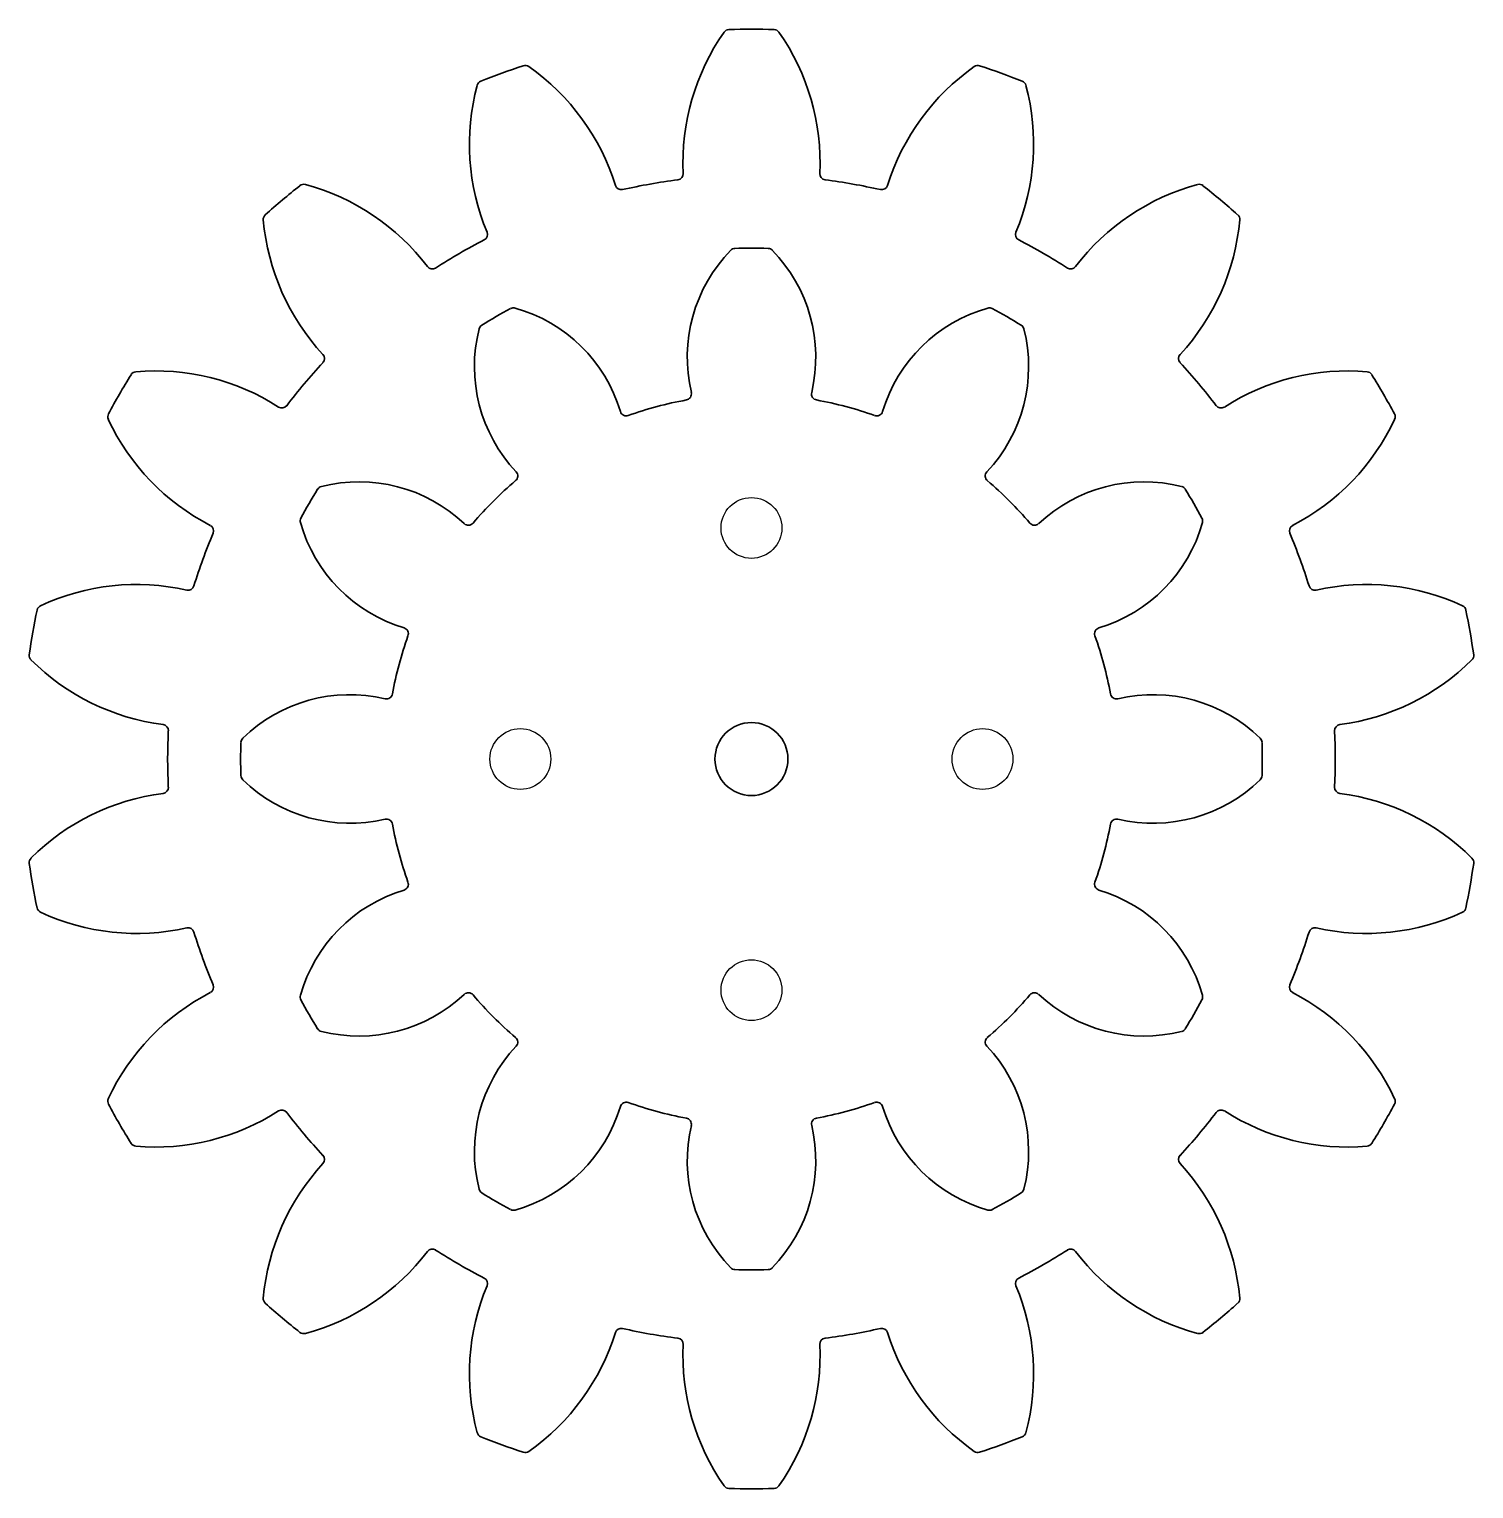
# Model space of a CAD drawing. Header units: millimetres. Extents: x 2606 to 2724, y 2042 to 2162.
import ezdxf

# ---------------------------------------------------------------- set-up
doc = ezdxf.new("R2010")
doc.units = ezdxf.units.MM

msp = doc.modelspace()

# ---------------------------------------------------------------- linework, layer by layer
for centre in [(2664.92, 2120.93), (2645.92, 2101.93), (2683.92, 2101.93), (2664.92, 2082.93)]:
    msp.add_circle(centre, 2.5)
at = {"color": 7, "lineweight": 35}
msp.add_circle((2664.92, 2101.93), 3, dxfattribs=at)
for centre, radius, start, end in [((2678.06, 2150.95), 18.77, 145.0832, 182.6811), ((2663.08, 2161.4), 0.5, 91.7789, 145.0832), ((2664.92, 2101.93), 60, 88.2211, 91.7789), ((2666.77, 2161.4), 0.5, 34.9168, 88.2211), ((2651.79, 2150.95), 18.77, 357.3189, 34.9168), ((2664.92, 2101.93), 60, 108.2211, 111.7789), ((2646.32, 2158.45), 0.5, 54.9168, 108.2211), ((2635.82, 2143.5), 18.77, 17.3189, 54.9168), ((2694.03, 2143.5), 18.77, 125.0832, 162.6811), ((2683.53, 2158.45), 0.5, 71.7789, 125.0832), ((2664.92, 2101.93), 60, 68.2211, 71.7789), ((2642.85, 2157.19), 0.5, 111.7789, 165.0832), ((2687, 2157.19), 0.5, 14.9168, 68.2211), ((2660.5, 2152.48), 18.77, 165.0832, 202.6811), ((2669.35, 2152.48), 18.77, 337.3189, 14.9168), ((2664.92, 2101.93), 48, 97.2428, 102.7572), ((2658.81, 2150.05), 0.5, 277.2428, 2.6811), ((2671.04, 2150.05), 0.5, 177.3189, 262.7572), ((2664.92, 2101.93), 48, 77.2428, 82.7572), ((2664.92, 2101.93), 60, 128.2211, 131.7789), ((2628.11, 2148.68), 0.5, 74.9168, 128.2211), ((2623.36, 2131.04), 18.77, 37.3189, 74.9168), ((2654.21, 2149.24), 0.5, 197.3189, 282.7572), ((2675.63, 2149.24), 0.5, 257.2428, 342.6811), ((2706.49, 2131.04), 18.77, 105.0832, 142.6811), ((2701.74, 2148.68), 0.5, 51.7789, 105.0832), ((2664.92, 2101.93), 60, 48.2211, 51.7789), ((2625.28, 2146.3), 0.5, 131.7789, 185.0832), ((2643.48, 2147.92), 18.77, 185.0832, 222.6811), ((2686.37, 2147.92), 18.77, 317.3189, 354.9168), ((2704.57, 2146.3), 0.5, 354.9168, 48.2211), ((2664.92, 2101.93), 48, 117.2428, 122.7572), ((2642.72, 2145.05), 0.5, 297.2428, 22.6811), ((2687.13, 2145.05), 0.5, 157.3189, 242.7572), ((2664.92, 2101.93), 48, 57.2428, 62.7572), ((2672.25, 2134.96), 12.61, 135.7589, 193.2973), ((2663.57, 2143.41), 0.5, 91.8721, 135.7589), ((2664.92, 2101.93), 42, 88.1279, 91.8721), ((2666.28, 2143.41), 0.5, 44.2411, 88.1279), ((2657.6, 2134.96), 12.61, 346.7027, 44.2411), ((2638.68, 2142.72), 0.5, 217.3189, 302.7572), ((2691.17, 2142.72), 0.5, 237.2428, 322.6811), ((2664.92, 2101.93), 42, 118.1279, 121.8721), ((2645.36, 2138.53), 0.5, 74.2411, 118.1279), ((2642.07, 2126.87), 12.61, 16.7027, 74.2411), ((2687.78, 2126.87), 12.61, 105.7589, 163.2973), ((2684.49, 2138.53), 0.5, 61.8721, 105.7589), ((2664.92, 2101.93), 42, 58.1279, 61.8721), ((2654.75, 2134.2), 12.61, 165.7589, 223.2973), ((2643.01, 2137.18), 0.5, 121.8721, 165.7589), ((2675.1, 2134.2), 12.61, 316.7027, 14.2411), ((2686.84, 2137.18), 0.5, 14.2411, 58.1279), ((2629.31, 2134.86), 0.5, 317.2428, 42.6811), ((2700.53, 2134.86), 0.5, 137.3189, 222.7572), ((2614.34, 2133.27), 0.5, 94.9168, 148.2211), ((2615.91, 2115.07), 18.77, 57.3189, 94.9168), ((2664.92, 2101.93), 48, 137.2428, 142.7572), ((2664.92, 2101.93), 48, 37.2428, 42.7572), ((2713.94, 2115.07), 18.77, 85.0832, 122.6811), ((2715.5, 2133.27), 0.5, 31.7789, 85.0832), ((2664.92, 2101.93), 60, 148.2211, 151.7789), ((2664.92, 2101.93), 60, 28.2211, 31.7789), ((2664.92, 2101.93), 30, 100.2729, 109.7272), ((2659.48, 2131.94), 0.5, 280.2728, 13.2973), ((2670.36, 2131.94), 0.5, 166.7027, 259.7271), ((2664.92, 2101.93), 30, 70.2729, 79.7272), ((2612.5, 2130.07), 0.5, 151.7789, 205.0832), ((2626.31, 2131.29), 0.5, 237.3189, 322.7572), ((2654.63, 2130.64), 0.5, 196.7027, 289.7271), ((2675.22, 2130.64), 0.5, 250.2728, 343.2973), ((2703.53, 2131.29), 0.5, 217.2428, 302.6811), ((2717.35, 2130.07), 0.5, 334.9168, 28.2211), ((2629.04, 2137.81), 18.77, 205.0832, 242.6811), ((2700.8, 2137.81), 18.77, 297.3189, 334.9168), ((2645.21, 2125.2), 0.5, 310.2728, 43.2973), ((2684.64, 2125.2), 0.5, 136.7027, 229.7271), ((2664.92, 2101.93), 42, 148.1279, 151.8721), ((2629.68, 2123.85), 0.5, 104.2411, 148.1279), ((2632.66, 2112.11), 12.61, 46.7027, 104.2411), ((2664.92, 2101.93), 30, 130.2729, 139.7271), ((2664.92, 2101.93), 30, 40.2728, 49.7272), ((2697.19, 2112.11), 12.61, 75.7589, 133.2973), ((2700.17, 2123.85), 0.5, 31.8721, 75.7589), ((2664.92, 2101.93), 42, 28.1279, 31.8721), ((2628.32, 2121.5), 0.5, 151.8721, 195.7589), ((2701.52, 2121.5), 0.5, 344.2411, 28.1279), ((2664.92, 2101.93), 48, 157.2428, 162.7572), ((2620.2, 2120.69), 0.5, 337.2428, 62.6811), ((2639.98, 2124.79), 12.61, 195.7589, 253.2973), ((2641.65, 2121.65), 0.5, 226.7027, 319.7272), ((2688.19, 2121.65), 0.5, 220.2729, 313.2973), ((2689.87, 2124.79), 12.61, 286.7027, 344.2411), ((2709.65, 2120.69), 0.5, 117.3189, 202.7572), ((2664.92, 2101.93), 48, 17.2428, 22.7572), ((2614.37, 2097.51), 18.77, 77.3189, 114.9168), ((2618.6, 2116.31), 0.5, 257.3189, 342.7572), ((2711.24, 2116.31), 0.5, 197.2428, 282.6811), ((2715.47, 2097.51), 18.77, 65.0832, 102.6811), ((2606.68, 2114.08), 0.5, 114.9168, 168.2211), ((2723.17, 2114.08), 0.5, 11.7789, 65.0832), ((2664.92, 2101.93), 60, 168.2211, 171.7789), ((2664.92, 2101.93), 60, 8.2211, 11.7789), ((2664.92, 2101.93), 30, 160.2728, 169.7272), ((2636.21, 2112.23), 0.5, 340.2729, 73.2973), ((2693.63, 2112.23), 0.5, 106.7027, 199.7272), ((2664.92, 2101.93), 30, 10.2729, 19.7271), ((2606.04, 2110.44), 0.5, 171.7789, 225.0832), ((2618.93, 2123.38), 18.77, 225.0832, 262.6811), ((2710.91, 2123.38), 18.77, 277.3189, 314.9168), ((2723.81, 2110.44), 0.5, 314.9168, 8.2211), ((2631.9, 2094.61), 12.61, 76.7027, 134.2411), ((2634.91, 2107.37), 0.5, 256.7027, 349.7271), ((2694.93, 2107.37), 0.5, 190.2728, 283.2973), ((2697.95, 2094.61), 12.61, 45.7589, 103.2973), ((2616.48, 2104.27), 0.5, 357.2428, 82.6811), ((2664.92, 2101.93), 48, 177.2428, 182.7572), ((2623.45, 2103.29), 0.5, 134.2411, 178.1279), ((2706.4, 2103.29), 0.5, 1.8721, 45.7589), ((2713.37, 2104.27), 0.5, 97.3189, 182.7572), ((2664.92, 2101.93), 48, 357.2428, 2.7572), ((2664.92, 2101.93), 42, 178.1279, 181.8721), ((2664.92, 2101.93), 42, 358.1279, 1.8721), ((2623.45, 2100.58), 0.5, 181.8721, 225.7589), ((2631.9, 2109.26), 12.61, 225.7589, 283.2973), ((2697.95, 2109.26), 12.61, 256.7027, 314.2411), ((2706.4, 2100.58), 0.5, 314.2411, 358.1279), ((2618.93, 2080.49), 18.77, 97.3189, 134.9168), ((2616.48, 2099.6), 0.5, 277.3189, 2.7572), ((2713.37, 2099.6), 0.5, 177.2428, 262.6811), ((2710.91, 2080.49), 18.77, 45.0832, 82.6811), ((2634.91, 2096.49), 0.5, 10.2729, 103.2973), ((2664.92, 2101.93), 30, 190.2728, 199.7272), ((2664.92, 2101.93), 30, 340.2729, 349.7271), ((2694.93, 2096.49), 0.5, 76.7027, 169.7272), ((2606.04, 2093.42), 0.5, 134.9168, 188.2211), ((2664.92, 2101.93), 60, 188.2211, 191.7789), ((2664.92, 2101.93), 60, 348.2211, 351.7789), ((2723.81, 2093.42), 0.5, 351.7789, 45.0832), ((2636.21, 2091.64), 0.5, 286.7027, 19.7271), ((2693.63, 2091.64), 0.5, 160.2728, 253.2973), ((2639.98, 2079.08), 12.61, 106.7027, 164.2411), ((2689.87, 2079.08), 12.61, 15.7589, 73.2973), ((2606.68, 2089.79), 0.5, 191.7789, 245.0832), ((2614.37, 2106.36), 18.77, 245.0832, 282.6811), ((2715.47, 2106.36), 18.77, 257.3189, 294.9168), ((2723.17, 2089.79), 0.5, 294.9168, 348.2211), ((2618.6, 2087.56), 0.5, 17.2428, 102.6811), ((2711.24, 2087.56), 0.5, 77.3189, 162.7572), ((2664.92, 2101.93), 48, 197.2428, 202.7572), ((2664.92, 2101.93), 48, 337.2428, 342.7572), ((2620.2, 2083.17), 0.5, 297.3189, 22.7572), ((2709.65, 2083.17), 0.5, 157.2428, 242.6811), ((2629.04, 2066.05), 18.77, 117.3189, 154.9168), ((2628.32, 2082.37), 0.5, 164.2411, 208.1279), ((2664.92, 2101.93), 42, 208.1279, 211.8721), ((2632.66, 2091.76), 12.61, 255.7589, 313.2973), ((2641.65, 2082.22), 0.5, 40.2728, 133.2973), ((2664.92, 2101.93), 30, 220.2729, 229.7271), ((2664.92, 2101.93), 30, 310.2728, 319.7272), ((2688.19, 2082.22), 0.5, 46.7027, 139.7271), ((2697.19, 2091.76), 12.61, 226.7027, 284.2411), ((2664.92, 2101.93), 42, 328.1279, 331.8721), ((2701.52, 2082.37), 0.5, 331.8721, 15.7589), ((2700.8, 2066.05), 18.77, 25.0832, 62.6811), ((2629.68, 2080.02), 0.5, 211.8721, 255.7589), ((2700.17, 2080.02), 0.5, 284.2411, 328.1279), ((2645.21, 2078.66), 0.5, 316.7027, 49.7272), ((2684.64, 2078.66), 0.5, 130.2729, 223.2973), ((2654.75, 2069.67), 12.61, 136.7027, 194.2411), ((2675.1, 2069.67), 12.61, 345.7589, 43.2973), ((2612.5, 2073.8), 0.5, 154.9168, 208.2211), ((2654.63, 2073.22), 0.5, 70.2729, 163.2973), ((2664.92, 2101.93), 30, 250.2728, 259.7271), ((2664.92, 2101.93), 30, 280.2728, 289.7271), ((2675.22, 2073.22), 0.5, 16.7027, 109.7272), ((2717.35, 2073.8), 0.5, 331.7789, 25.0832), ((2664.92, 2101.93), 60, 208.2211, 211.7789), ((2615.91, 2088.8), 18.77, 265.0832, 302.6811), ((2626.31, 2072.58), 0.5, 37.2428, 122.6811), ((2664.92, 2101.93), 48, 217.2428, 222.7572), ((2642.07, 2076.99), 12.61, 285.7589, 343.2973), ((2659.48, 2071.92), 0.5, 346.7027, 79.7272), ((2670.36, 2071.92), 0.5, 100.2729, 193.2973), ((2687.78, 2076.99), 12.61, 196.7027, 254.2411), ((2664.92, 2101.93), 48, 317.2428, 322.7572), ((2703.53, 2072.58), 0.5, 57.3189, 142.7572), ((2713.94, 2088.8), 18.77, 237.3189, 274.9168), ((2664.92, 2101.93), 60, 328.2211, 331.7789), ((2672.25, 2068.91), 12.61, 166.7027, 224.2411), ((2657.6, 2068.91), 12.61, 315.7589, 13.2973), ((2614.34, 2070.6), 0.5, 211.7789, 265.0832), ((2715.5, 2070.6), 0.5, 274.9168, 328.2211), ((2629.31, 2069.01), 0.5, 317.3189, 42.7572), ((2700.53, 2069.01), 0.5, 137.2428, 222.6811), ((2643.48, 2055.94), 18.77, 137.3189, 174.9168), ((2686.37, 2055.94), 18.77, 5.0832, 42.6811), ((2643.01, 2066.69), 0.5, 194.2411, 238.1279), ((2686.84, 2066.69), 0.5, 301.8721, 345.7589), ((2664.92, 2101.93), 42, 238.1279, 241.8721), ((2664.92, 2101.93), 42, 298.1279, 301.8721), ((2645.36, 2065.33), 0.5, 241.8721, 285.7589), ((2684.49, 2065.33), 0.5, 254.2411, 298.1279), ((2638.68, 2061.15), 0.5, 57.2428, 142.6811), ((2691.17, 2061.15), 0.5, 37.3189, 122.7572), ((2623.36, 2072.83), 18.77, 285.0832, 322.6811), ((2664.92, 2101.93), 48, 237.2428, 242.7572), ((2664.92, 2101.93), 48, 297.2428, 302.7572), ((2706.49, 2072.83), 18.77, 217.3189, 254.9168), ((2642.72, 2058.81), 0.5, 337.3189, 62.7572), ((2663.57, 2060.46), 0.5, 224.2411, 268.1279), ((2664.92, 2101.93), 42, 268.1279, 271.8721), ((2666.28, 2060.46), 0.5, 271.8721, 315.7589), ((2687.13, 2058.81), 0.5, 117.2428, 202.6811), ((2660.5, 2051.38), 18.77, 157.3189, 194.9168), ((2669.35, 2051.38), 18.77, 345.0832, 22.6811), ((2625.28, 2057.56), 0.5, 174.9168, 228.2211), ((2664.92, 2101.93), 60, 228.2211, 231.7789), ((2664.92, 2101.93), 60, 308.2211, 311.7789), ((2704.57, 2057.56), 0.5, 311.7789, 5.0832), ((2628.11, 2055.19), 0.5, 231.7789, 285.0832), ((2635.82, 2060.37), 18.77, 305.0832, 342.6811), ((2654.21, 2054.63), 0.5, 77.2428, 162.6811), ((2664.92, 2101.93), 48, 257.2428, 262.7572), ((2664.92, 2101.93), 48, 277.2428, 282.7572), ((2675.63, 2054.63), 0.5, 17.3189, 102.7572), ((2694.03, 2060.37), 18.77, 197.3189, 234.9168), ((2701.74, 2055.19), 0.5, 254.9168, 308.2211), ((2658.81, 2053.82), 0.5, 357.3189, 82.7572), ((2678.06, 2052.92), 18.77, 177.3189, 214.9168), ((2651.79, 2052.92), 18.77, 325.0832, 2.6811), ((2671.04, 2053.82), 0.5, 97.2428, 182.6811), ((2642.85, 2046.68), 0.5, 194.9168, 248.2211), ((2664.92, 2101.93), 60, 248.2211, 251.7789), ((2664.92, 2101.93), 60, 288.2211, 291.7789), ((2687, 2046.68), 0.5, 291.7789, 345.0832), ((2646.32, 2045.42), 0.5, 251.7789, 305.0832), ((2683.53, 2045.42), 0.5, 234.9168, 288.2211), ((2663.08, 2042.46), 0.5, 214.9168, 268.2211), ((2664.92, 2101.93), 60, 268.2211, 271.7789), ((2666.77, 2042.46), 0.5, 271.7789, 325.0832)]:
    msp.add_arc(centre, radius, start, end, dxfattribs=at)

doc.saveas('drawing.dxf')
